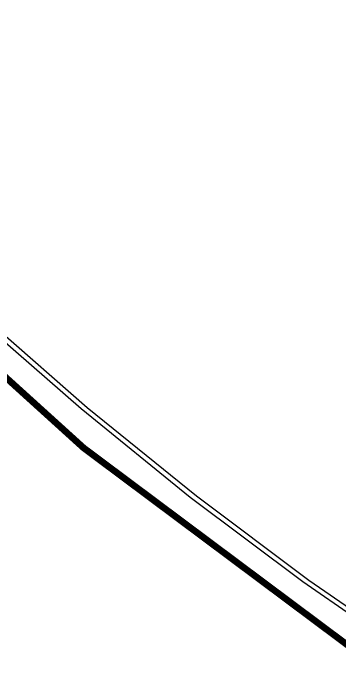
# Model space of a CAD drawing. Header units: inches. Extents: x -2.7 to 10.9, y -2.9 to 7.4.
# Drawn here: x -1.8671 to -1.6218, y -2.3724 to -1.8773 of the extents above; entities that cross this region are included whole.
import ezdxf

# ---------------------------------------------------------------- set-up
doc = ezdxf.new("R2010")
doc.units = ezdxf.units.IN
doc.header["$MEASUREMENT"] = 0
for name, color, linetype in [('Board Outline', 216, 'Continuous'), ('Bottom Layer', 5, 'Continuous'), ('Layer 2', 16, 'Continuous'), ('Layer 3', 76, 'Continuous'), ('Top Layer', 1, 'Continuous')]:
    doc.layers.add(name, color=color, linetype=linetype)

msp = doc.modelspace()

# ---------------------------------------------------------------- linework, layer by layer
at = {"layer": 'Board Outline'}
msp.add_lwpolyline([(2.84412, -0.24125, 0.005, 0.005, -0.741893), (-2.49969, -1.37795, 0.005, 0.005, 0)], format="xyseb", dxfattribs=at)
at = {"layer": 'Bottom Layer'}
for p, q in [((-1.81141, -2.17344), (-1.89086, -2.10403)), ((-1.72942, -2.23983), (-1.81141, -2.17344)), ((-1.64501, -2.30313), (-1.72942, -2.23983)), ((-1.57191, -2.35381), (-1.64501, -2.30313))]:
    msp.add_line(p, q, dxfattribs=at)
at = {"layer": 'Layer 2'}
for p, q in [((-1.81141, -2.17344), (-1.89086, -2.10403)), ((-1.72942, -2.23983), (-1.81141, -2.17344)), ((-1.64501, -2.30313), (-1.72942, -2.23983)), ((-1.56481, -2.35873), (-1.64501, -2.30313))]:
    msp.add_line(p, q, dxfattribs=at)
at = {"layer": 'Layer 3'}
for p, q in [((-1.81615, -2.17435), (-1.89567, -2.10486)), ((-1.7341, -2.24084), (-1.81615, -2.17435)), ((-1.64963, -2.30421), (-1.7341, -2.24084)), ((-1.56362, -2.36387), (-1.64963, -2.30421))]:
    msp.add_line(p, q, dxfattribs=at)
at = {"layer": 'Top Layer'}
for p, q in [((-1.81141, -2.17344), (-1.89086, -2.10403)), ((-1.72942, -2.23983), (-1.81141, -2.17344)), ((-1.64501, -2.30313), (-1.72942, -2.23983)), ((-1.56481, -2.35873), (-1.64501, -2.30313))]:
    msp.add_line(p, q, dxfattribs=at)

doc.saveas('drawing.dxf')
